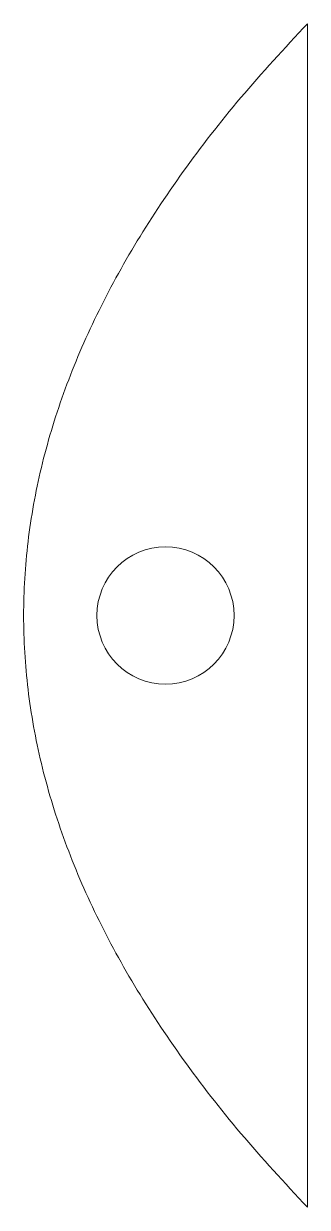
# Model space of a CAD drawing. Header units: millimetres. Extents: x -3 to 3, y -12.5 to 12.5.
import ezdxf

# ---------------------------------------------------------------- set-up
doc = ezdxf.new("R2010")
doc.units = ezdxf.units.MM

msp = doc.modelspace()

# ---------------------------------------------------------------- linework, layer by layer
at = {"color": 7, "linetype": 'Continuous', "lineweight": 15}
msp.add_line((3, -12.5), (3, 12.5), dxfattribs=at)
msp.add_circle((0, 0), 1.45, dxfattribs=at)
msp.add_open_spline([(3, 12.5), (-9, 0), (3, -12.5)], degree=2, dxfattribs=at)

doc.saveas('drawing.dxf')
